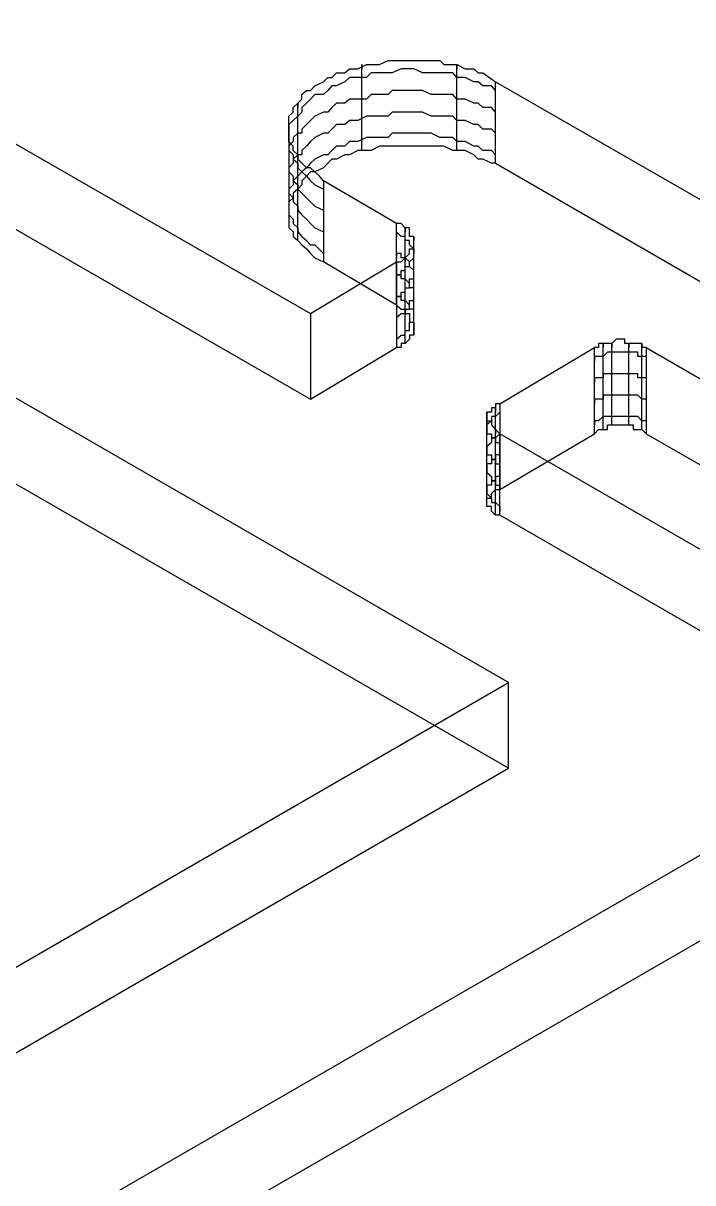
# Model space of a CAD drawing. Header units: millimetres. Extents: x 0 to 2112, y 8 to 1252.
# Drawn here: x 903.1 to 944.2, y 860.1 to 931.3 of the extents above; entities that cross this region are included whole.
import ezdxf

# ---------------------------------------------------------------- set-up
doc = ezdxf.new("R2010")
doc.units = ezdxf.units.MM
doc.layers.get('0').update_dxf_attribs({"linetype": 'CONTINUOUS'})

msp = doc.modelspace()

# ---------------------------------------------------------------- linework, layer by layer
at = {"color": 9}
for p, q in [((701.389, 1039.65), (920.757, 913.458)), ((701.389, 1039.65), (920.757, 913.458)), ((701.389, 1034.63), (920.757, 908.198)), ((701.389, 1034.63), (920.757, 908.198)), ((925.001, 928.751), (925.527, 928.998)), ((925.001, 928.751), (925.527, 928.998)), ((925.527, 928.998), (925.774, 928.998)), ((925.527, 928.998), (925.774, 928.998)), ((925.774, 928.998), (926.324, 928.998)), ((925.774, 928.998), (926.324, 928.998)), ((926.324, 928.998), (926.85, 928.998)), ((926.324, 928.998), (926.85, 928.998)), ((926.85, 928.998), (927.096, 928.998)), ((926.85, 928.998), (927.096, 928.998)), ((927.096, 928.998), (927.647, 928.998)), ((927.096, 928.998), (927.647, 928.998)), ((927.647, 928.998), (928.169, 928.998)), ((927.647, 928.998), (928.169, 928.998)), ((928.169, 928.998), (928.695, 928.998)), ((928.169, 928.998), (928.695, 928.998)), ((928.695, 928.998), (928.941, 928.751)), ((928.695, 928.998), (928.941, 928.751)), ((922.08, 927.95), (922.355, 928.229)), ((922.08, 927.95), (922.355, 928.229)), ((922.355, 928.229), (922.881, 928.229)), ((922.355, 928.229), (922.881, 928.229)), ((922.881, 928.229), (923.156, 928.476)), ((922.881, 928.229), (923.156, 928.476)), ((923.156, 928.476), (923.678, 928.476)), ((923.156, 928.476), (923.678, 928.476)), ((923.678, 928.476), (924.204, 928.751)), ((923.678, 928.476), (924.204, 928.751)), ((923.925, 923.459), (923.925, 928.751)), ((923.925, 928.751), (923.925, 928.476)), ((924.204, 928.751), (924.479, 928.751)), ((924.204, 928.751), (924.479, 928.751)), ((924.479, 928.229), (924.204, 927.95)), ((924.479, 928.751), (925.001, 928.751)), ((924.479, 928.751), (925.001, 928.751)), ((925.001, 928.229), (924.479, 928.229)), ((925.527, 928.229), (925.001, 928.229)), ((925.774, 928.229), (925.527, 928.229)), ((926.324, 928.476), (925.774, 928.229)), ((926.85, 928.476), (926.324, 928.476)), ((927.096, 928.476), (926.85, 928.476)), ((927.647, 928.229), (927.096, 928.476)), ((928.169, 928.229), (927.647, 928.229)), ((928.695, 928.229), (928.169, 928.229)), ((928.941, 928.229), (928.695, 928.229)), ((928.941, 928.751), (929.492, 928.751)), ((928.941, 928.751), (929.492, 928.751)), ((929.492, 928.229), (928.941, 928.229)), ((929.492, 928.751), (929.739, 928.751)), ((929.492, 928.751), (929.739, 928.751)), ((929.739, 927.95), (929.492, 928.229)), ((929.739, 928.751), (930.264, 928.476)), ((929.739, 923.459), (929.739, 928.751)), ((929.739, 928.751), (929.739, 928.476)), ((929.739, 928.751), (930.264, 928.476)), ((930.264, 928.476), (930.787, 928.476)), ((930.264, 928.476), (930.787, 928.476)), ((930.787, 928.476), (931.062, 928.229)), ((930.787, 928.476), (931.062, 928.229)), ((931.062, 928.229), (931.34, 928.229)), ((931.062, 928.229), (931.34, 928.229)), ((931.34, 928.229), (932.109, 927.675)), ((931.34, 928.229), (932.109, 927.675)), ((921.032, 927.428), (921.558, 927.675)), ((921.032, 927.428), (921.558, 927.675)), ((921.558, 927.675), (921.833, 927.95)), ((921.558, 927.675), (921.833, 927.95)), ((921.833, 927.95), (922.08, 927.95)), ((921.833, 927.95), (922.08, 927.95)), ((922.881, 927.675), (922.355, 927.428)), ((923.156, 927.95), (922.881, 927.675)), ((923.678, 927.95), (923.156, 927.95)), ((924.204, 927.95), (923.678, 927.95)), ((930.264, 927.95), (929.739, 927.95)), ((930.787, 927.675), (930.264, 927.95)), ((931.062, 927.675), (930.787, 927.675)), ((931.34, 927.428), (931.062, 927.675)), ((932.109, 927.675), (1011.84, 881.856)), ((932.109, 927.675), (1011.84, 881.856)), ((932.109, 922.69), (932.109, 927.675)), ((932.109, 922.69), (932.109, 927.675)), ((920.235, 926.906), (920.51, 927.153)), ((920.235, 926.906), (920.51, 927.153)), ((920.235, 926.627), (920.235, 926.906)), ((920.235, 926.627), (920.235, 926.906)), ((920.51, 927.153), (920.757, 927.153)), ((920.51, 927.153), (920.757, 927.153)), ((920.757, 927.153), (921.032, 927.428)), ((920.757, 927.153), (921.032, 927.428)), ((921.032, 926.906), (920.757, 926.627)), ((921.558, 926.906), (921.032, 926.906)), ((921.833, 927.153), (921.558, 926.906)), ((922.08, 927.428), (921.833, 927.153)), ((922.355, 927.428), (922.08, 927.428)), ((924.479, 926.906), (924.204, 926.627)), ((925.001, 926.906), (924.479, 926.906)), ((925.527, 926.906), (925.001, 926.906)), ((925.774, 927.153), (925.527, 926.906)), ((926.324, 927.153), (925.774, 927.153)), ((926.85, 927.153), (926.324, 927.153)), ((927.096, 927.153), (926.85, 927.153)), ((927.647, 927.153), (927.096, 927.153)), ((928.169, 926.906), (927.647, 927.153)), ((928.695, 926.906), (928.169, 926.906)), ((928.941, 926.906), (928.695, 926.906)), ((929.492, 926.906), (928.941, 926.906)), ((929.739, 926.627), (929.492, 926.906)), ((931.863, 927.428), (931.34, 927.428)), ((932.109, 927.153), (931.863, 927.428)), ((919.709, 926.105), (919.988, 926.38)), ((919.709, 926.105), (919.988, 926.38)), ((919.709, 925.83), (919.709, 926.105)), ((919.709, 925.83), (919.709, 926.105)), ((919.988, 926.38), (920.235, 926.627)), ((919.988, 926.38), (920.235, 926.627)), ((919.988, 921.092), (919.988, 926.38)), ((919.988, 926.38), (919.988, 926.105)), ((920.51, 926.38), (920.235, 926.105)), ((920.235, 926.105), (920.235, 925.83)), ((920.757, 926.627), (920.51, 926.38)), ((922.08, 926.105), (921.833, 925.83)), ((922.355, 926.38), (922.08, 926.105)), ((922.881, 926.38), (922.355, 926.38)), ((923.156, 926.627), (922.881, 926.38)), ((923.678, 926.627), (923.156, 926.627)), ((924.204, 926.627), (923.678, 926.627)), ((930.264, 926.627), (929.739, 926.627)), ((930.787, 926.38), (930.264, 926.627)), ((931.062, 926.38), (930.787, 926.38)), ((931.34, 926.105), (931.062, 926.38)), ((931.863, 926.105), (931.34, 926.105)), ((932.109, 925.83), (931.863, 926.105)), ((919.434, 925.583), (919.709, 925.83)), ((919.434, 925.583), (919.709, 925.83)), ((919.434, 925.308), (919.434, 925.583)), ((919.434, 925.308), (919.434, 925.583)), ((919.988, 925.583), (919.709, 925.308)), ((920.235, 925.83), (919.988, 925.583)), ((921.032, 925.583), (920.757, 925.308)), ((921.558, 925.83), (921.032, 925.583)), ((921.833, 925.83), (921.558, 925.83)), ((924.204, 925.583), (923.678, 925.308)), ((924.479, 925.583), (924.204, 925.583)), ((925.001, 925.583), (924.479, 925.583)), ((925.527, 925.583), (925.001, 925.583)), ((925.774, 925.83), (925.527, 925.583)), ((926.324, 925.83), (925.774, 925.83)), ((926.85, 925.83), (926.324, 925.83)), ((927.096, 925.83), (926.85, 925.83)), ((927.647, 925.83), (927.096, 925.83)), ((928.169, 925.583), (927.647, 925.83)), ((928.695, 925.583), (928.169, 925.583)), ((928.941, 925.583), (928.695, 925.583)), ((929.492, 925.583), (928.941, 925.583)), ((929.739, 925.308), (929.492, 925.583)), ((919.434, 925.057), (919.434, 925.308)), ((919.709, 925.308), (919.434, 925.057)), ((919.434, 925.057), (919.434, 925.308)), ((919.434, 924.782), (919.434, 925.057)), ((919.434, 925.057), (919.434, 924.782)), ((919.434, 924.782), (919.434, 925.057)), ((919.434, 924.535), (919.434, 924.782)), ((919.434, 924.782), (919.434, 924.535)), ((919.434, 924.535), (919.434, 924.782)), ((919.709, 925.308), (919.709, 925.308)), ((920.51, 925.057), (920.235, 924.782)), ((920.235, 924.782), (920.235, 924.535)), ((920.757, 925.308), (920.51, 925.057)), ((922.08, 924.782), (921.833, 924.535)), ((922.355, 925.057), (922.08, 924.782)), ((922.881, 925.057), (922.355, 925.057)), ((923.156, 925.308), (922.881, 925.057)), ((923.678, 925.308), (923.156, 925.308)), ((930.264, 925.308), (929.739, 925.308)), ((930.787, 925.057), (930.264, 925.308)), ((931.062, 925.057), (930.787, 925.057)), ((931.34, 924.782), (931.062, 925.057)), ((931.863, 924.782), (931.34, 924.782)), ((932.109, 924.535), (931.863, 924.782)), ((919.434, 924.26), (919.434, 924.535)), ((919.434, 924.535), (919.434, 924.26)), ((919.434, 924.26), (919.434, 924.535)), ((919.434, 924.013), (919.434, 924.26)), ((919.434, 924.26), (919.434, 924.013)), ((919.434, 924.013), (919.434, 924.26)), ((919.709, 923.734), (919.434, 924.013)), ((919.709, 924.013), (919.434, 923.734)), ((919.434, 924.013), (919.434, 923.734)), ((919.709, 923.734), (919.434, 924.013)), ((919.988, 924.535), (919.709, 924.26)), ((919.709, 924.26), (919.709, 924.013)), ((920.235, 924.535), (919.988, 924.535)), ((920.757, 924.013), (920.51, 923.734)), ((921.032, 924.26), (920.757, 924.013)), ((921.558, 924.535), (921.032, 924.26)), ((921.833, 924.535), (921.558, 924.535)), ((923.156, 924.013), (922.881, 923.734)), ((923.678, 924.013), (923.156, 924.013)), ((924.204, 924.26), (923.678, 924.013)), ((924.479, 924.26), (924.204, 924.26)), ((925.001, 924.26), (924.479, 924.26)), ((925.527, 924.26), (925.001, 924.26)), ((925.774, 924.535), (925.527, 924.26)), ((926.324, 924.535), (925.774, 924.535)), ((926.85, 924.535), (926.324, 924.535)), ((927.096, 924.535), (926.85, 924.535)), ((927.647, 924.535), (927.096, 924.535)), ((928.169, 924.535), (927.647, 924.535)), ((928.695, 924.26), (928.169, 924.535)), ((928.941, 924.26), (928.695, 924.26)), ((929.492, 924.26), (928.941, 924.26)), ((929.739, 924.013), (929.492, 924.26)), ((930.264, 924.013), (929.739, 924.013)), ((930.787, 923.734), (930.264, 924.013)), ((919.434, 923.734), (919.434, 923.459)), ((919.434, 923.734), (919.434, 923.459)), ((919.434, 923.459), (919.434, 923.212)), ((919.434, 923.459), (919.709, 923.212)), ((919.709, 923.459), (919.709, 923.734)), ((919.709, 923.459), (919.709, 923.734)), ((919.988, 923.212), (919.709, 923.459)), ((919.988, 923.212), (919.709, 923.459)), ((920.51, 923.734), (920.235, 923.459)), ((920.235, 923.459), (920.235, 923.212)), ((922.08, 923.459), (921.833, 923.212)), ((922.355, 923.734), (922.08, 923.459)), ((922.881, 923.734), (922.355, 923.734)), ((923.678, 923.459), (923.156, 923.212)), ((923.678, 923.459), (923.156, 923.212)), ((924.204, 923.459), (923.678, 923.459)), ((924.204, 923.459), (923.678, 923.459)), ((924.479, 923.459), (924.204, 923.459)), ((924.479, 923.459), (924.204, 923.459)), ((925.001, 923.734), (924.479, 923.459)), ((925.001, 923.734), (924.479, 923.459)), ((925.527, 923.734), (925.001, 923.734)), ((925.527, 923.734), (925.001, 923.734)), ((925.774, 923.734), (925.527, 923.734)), ((925.774, 923.734), (925.527, 923.734)), ((926.324, 923.734), (925.774, 923.734)), ((926.324, 923.734), (925.774, 923.734)), ((926.85, 923.734), (926.324, 923.734)), ((926.85, 923.734), (926.324, 923.734)), ((927.096, 923.734), (926.85, 923.734)), ((927.096, 923.734), (926.85, 923.734)), ((927.647, 923.734), (927.096, 923.734)), ((927.647, 923.734), (927.096, 923.734)), ((928.169, 923.734), (927.647, 923.734)), ((928.169, 923.734), (927.647, 923.734)), ((928.695, 923.734), (928.169, 923.734)), ((928.695, 923.734), (928.169, 923.734)), ((928.941, 923.734), (928.695, 923.734)), ((928.941, 923.734), (928.695, 923.734)), ((929.492, 923.459), (928.941, 923.734)), ((929.492, 923.459), (928.941, 923.734)), ((929.739, 923.459), (929.492, 923.459)), ((929.739, 923.459), (929.492, 923.459)), ((930.264, 923.459), (929.739, 923.459)), ((930.264, 923.459), (929.739, 923.459)), ((930.787, 923.212), (930.264, 923.459)), ((930.787, 923.212), (930.264, 923.459)), ((931.062, 923.734), (930.787, 923.734)), ((931.34, 923.459), (931.062, 923.734)), ((931.863, 923.459), (931.34, 923.459)), ((932.109, 923.212), (931.863, 923.459)), ((919.434, 923.212), (919.434, 922.937)), ((919.434, 922.937), (919.434, 922.69)), ((919.709, 922.69), (919.434, 922.412)), ((919.434, 922.69), (919.434, 922.412)), ((919.988, 923.212), (919.709, 922.937)), ((919.709, 923.212), (919.709, 922.937)), ((919.709, 922.937), (919.709, 922.69)), ((919.709, 922.937), (919.988, 922.69)), ((919.988, 922.937), (919.988, 923.212)), ((919.988, 917.949), (919.988, 923.212)), ((919.988, 923.212), (919.988, 922.937)), ((920.235, 923.212), (919.988, 923.212)), ((919.988, 922.937), (919.988, 923.212)), ((920.235, 922.69), (919.988, 922.937)), ((920.235, 922.69), (919.988, 922.937)), ((919.988, 922.69), (919.988, 922.412)), ((920.51, 922.412), (920.235, 922.69)), ((920.51, 922.412), (920.235, 922.69)), ((920.757, 922.69), (920.51, 922.412)), ((921.032, 922.937), (920.757, 922.69)), ((921.558, 923.212), (921.032, 922.937)), ((921.833, 923.212), (921.558, 923.212)), ((921.833, 922.69), (921.558, 922.412)), ((921.833, 922.69), (921.558, 922.412)), ((922.08, 922.937), (921.833, 922.69)), ((922.08, 922.937), (921.833, 922.69)), ((922.355, 922.937), (922.08, 922.937)), ((922.355, 922.937), (922.08, 922.937)), ((922.881, 923.212), (922.355, 922.937)), ((922.881, 923.212), (922.355, 922.937)), ((923.156, 923.212), (922.881, 923.212)), ((923.156, 923.212), (922.881, 923.212)), ((931.062, 922.937), (930.787, 923.212)), ((931.062, 922.937), (930.787, 923.212)), ((931.34, 922.937), (931.062, 922.937)), ((931.34, 922.937), (931.062, 922.937)), ((931.863, 922.69), (931.34, 922.937)), ((931.863, 922.69), (931.34, 922.937)), ((932.109, 922.69), (931.863, 922.69)), ((932.109, 922.69), (931.863, 922.69)), ((932.109, 922.69), (1011.84, 876.596)), ((932.109, 922.69), (1011.84, 876.596)), ((919.434, 922.412), (919.434, 922.165)), ((919.434, 922.412), (919.434, 922.165)), ((919.434, 922.165), (919.434, 921.889)), ((919.434, 922.165), (919.709, 921.889)), ((919.434, 921.889), (919.434, 921.614)), ((919.988, 921.889), (919.709, 921.614)), ((919.709, 921.889), (919.709, 921.614)), ((919.988, 922.412), (920.235, 922.165)), ((920.235, 922.165), (919.988, 921.889)), ((920.51, 922.412), (920.235, 922.165)), ((920.235, 922.165), (920.235, 922.165)), ((920.235, 922.165), (920.51, 921.889)), ((920.51, 921.889), (920.235, 921.614)), ((920.51, 921.889), (920.235, 921.614)), ((920.757, 922.412), (920.51, 922.412)), ((920.757, 922.412), (920.51, 922.412)), ((920.757, 922.165), (920.51, 921.889)), ((920.757, 922.165), (920.51, 921.889)), ((920.51, 921.889), (920.757, 921.614)), ((921.032, 922.165), (920.757, 922.412)), ((921.032, 922.165), (920.757, 922.412)), ((921.032, 922.165), (920.757, 922.165)), ((921.032, 922.165), (920.757, 922.165)), ((921.558, 922.412), (921.032, 922.165)), ((921.558, 922.412), (921.032, 922.165)), ((921.311, 921.889), (921.032, 922.165)), ((921.311, 921.889), (921.032, 922.165)), ((921.558, 921.614), (921.311, 921.889)), ((921.558, 921.614), (921.311, 921.889)), ((919.434, 921.614), (919.434, 921.367)), ((919.709, 921.367), (919.434, 921.092)), ((919.434, 921.367), (919.434, 921.092)), ((919.434, 921.092), (919.434, 920.845)), ((919.434, 921.092), (919.434, 920.845)), ((919.709, 921.614), (919.709, 921.367)), ((919.709, 921.614), (919.988, 921.367)), ((919.988, 921.092), (919.709, 920.845)), ((919.988, 921.092), (919.709, 920.845)), ((920.235, 921.367), (919.988, 921.092)), ((919.988, 921.367), (919.988, 921.092)), ((920.235, 921.367), (919.988, 921.092)), ((919.988, 921.092), (920.235, 920.845)), ((920.235, 921.614), (920.235, 921.367)), ((920.235, 921.614), (920.235, 921.367)), ((920.757, 921.614), (921.032, 921.367)), ((921.032, 921.367), (921.558, 921.092)), ((926.049, 918.997), (921.558, 921.614)), ((921.558, 921.614), (921.558, 916.63)), ((926.049, 918.997), (921.558, 921.614)), ((921.558, 921.614), (921.558, 916.63)), ((921.558, 921.092), (921.558, 920.845)), ((919.434, 920.845), (919.434, 920.567)), ((919.434, 920.845), (919.709, 920.567)), ((919.709, 920.567), (919.434, 920.32)), ((919.434, 920.567), (919.434, 920.32)), ((919.709, 920.567), (919.434, 920.32)), ((919.709, 920.845), (919.709, 920.567)), ((919.709, 920.845), (919.709, 920.567)), ((919.709, 920.567), (919.709, 920.32)), ((920.235, 920.845), (920.51, 920.567)), ((920.51, 920.567), (920.757, 920.32)), ((919.434, 920.32), (919.434, 920.044)), ((919.434, 920.32), (919.434, 920.044)), ((919.434, 920.32), (919.434, 920.044)), ((919.434, 920.044), (919.434, 919.798)), ((919.434, 920.044), (919.434, 919.798)), ((919.434, 920.044), (919.434, 919.798)), ((919.434, 919.798), (919.434, 919.522)), ((919.434, 919.798), (919.434, 919.522)), ((919.434, 919.798), (919.434, 919.522)), ((919.709, 920.32), (919.988, 920.044)), ((919.988, 920.044), (919.988, 919.798)), ((919.988, 919.798), (920.235, 919.522)), ((920.757, 920.32), (921.032, 920.044)), ((921.032, 920.044), (921.558, 919.798)), ((921.558, 919.798), (921.558, 919.522)), ((919.434, 919.522), (919.434, 919.244)), ((919.434, 919.522), (919.709, 919.244)), ((919.434, 919.522), (919.434, 919.244)), ((919.434, 919.244), (919.434, 918.997)), ((919.434, 919.244), (919.434, 918.997)), ((919.434, 918.997), (919.434, 918.722)), ((919.434, 918.997), (919.434, 918.722)), ((919.709, 919.244), (919.709, 918.997)), ((919.709, 918.997), (919.988, 918.722)), ((920.235, 919.522), (920.51, 919.244)), ((920.51, 919.244), (920.757, 918.997)), ((920.757, 918.997), (921.032, 918.722)), ((926.324, 918.997), (926.049, 918.997)), ((926.049, 913.984), (926.049, 918.997)), ((926.324, 918.997), (926.049, 918.997)), ((926.049, 913.984), (926.049, 918.997)), ((926.571, 918.722), (926.324, 918.997)), ((926.324, 918.997), (926.324, 918.997)), ((926.571, 918.722), (926.324, 918.997)), ((926.324, 918.997), (926.324, 918.997)), ((919.434, 918.722), (919.709, 918.475)), ((919.434, 918.722), (919.709, 918.475)), ((919.709, 918.475), (919.709, 918.199)), ((919.709, 918.475), (919.709, 918.199)), ((919.988, 918.722), (919.988, 918.475)), ((919.988, 918.475), (920.235, 918.199)), ((921.032, 918.722), (921.558, 918.475)), ((921.558, 918.475), (921.558, 918.199)), ((926.324, 918.199), (926.049, 918.475)), ((926.049, 918.475), (926.049, 918.199)), ((926.85, 918.722), (926.571, 918.722)), ((926.571, 918.722), (926.571, 918.722)), ((926.571, 913.733), (926.571, 918.722)), ((926.571, 918.722), (926.571, 918.475)), ((926.85, 918.722), (926.571, 918.722)), ((926.571, 918.722), (926.571, 918.722)), ((926.85, 918.475), (926.85, 918.722)), ((926.85, 918.475), (926.85, 918.722)), ((926.85, 918.199), (926.85, 918.475)), ((926.85, 918.475), (926.85, 918.475)), ((926.85, 918.199), (926.85, 918.475)), ((926.85, 918.475), (926.85, 918.475)), ((919.709, 918.199), (919.988, 917.949)), ((919.709, 918.199), (919.988, 917.949)), ((919.988, 917.949), (919.988, 917.949)), ((919.988, 917.949), (920.235, 917.674)), ((919.988, 917.949), (919.988, 917.949)), ((919.988, 917.949), (920.235, 917.674)), ((920.235, 918.199), (920.51, 917.949)), ((920.235, 917.674), (920.51, 917.427)), ((920.235, 917.674), (920.51, 917.427)), ((920.51, 917.949), (920.757, 917.674)), ((920.757, 917.674), (921.032, 917.674)), ((921.032, 917.674), (921.558, 917.152)), ((926.571, 918.199), (926.324, 918.199)), ((926.324, 918.199), (926.324, 918.199)), ((926.571, 917.949), (926.571, 918.199)), ((926.85, 917.949), (926.571, 917.949)), ((927.096, 918.199), (926.85, 918.199)), ((927.096, 918.199), (926.85, 918.199)), ((926.85, 917.674), (926.85, 917.949)), ((926.85, 917.949), (926.85, 917.949)), ((927.096, 917.427), (926.85, 917.674)), ((926.85, 917.674), (926.85, 917.674)), ((927.096, 917.949), (927.096, 918.199)), ((927.096, 912.936), (927.096, 918.199)), ((927.096, 918.199), (927.096, 917.949)), ((927.096, 917.949), (927.096, 918.199)), ((927.096, 917.674), (927.096, 917.949)), ((927.096, 917.949), (927.096, 917.949)), ((927.096, 917.949), (927.096, 917.949)), ((927.096, 917.674), (927.096, 917.949)), ((927.096, 917.949), (927.096, 917.949)), ((927.096, 917.949), (927.096, 917.949)), ((927.096, 917.427), (927.096, 917.674)), ((927.096, 917.674), (927.096, 917.674)), ((927.096, 917.427), (927.096, 917.674)), ((927.096, 917.674), (927.096, 917.674)), ((920.51, 917.427), (920.757, 917.152)), ((920.51, 917.427), (920.757, 917.152)), ((920.757, 917.152), (921.032, 916.877)), ((920.757, 917.152), (921.032, 916.877)), ((921.032, 916.877), (921.558, 916.63)), ((921.032, 916.877), (921.558, 916.63)), ((921.558, 917.152), (921.558, 916.877)), ((926.324, 917.152), (926.049, 917.152)), ((926.049, 917.152), (926.049, 916.877)), ((926.324, 916.877), (926.324, 917.152)), ((926.324, 916.63), (926.571, 916.877)), ((926.571, 916.877), (926.324, 916.877)), ((926.324, 916.63), (926.571, 916.877)), ((926.571, 916.877), (926.85, 917.152)), ((926.571, 916.877), (926.85, 917.152)), ((926.571, 916.877), (926.571, 916.877)), ((926.571, 916.877), (926.571, 916.877)), ((926.571, 911.613), (926.571, 916.877)), ((926.571, 916.877), (926.571, 916.63)), ((926.85, 916.63), (926.571, 916.877)), ((926.571, 916.877), (926.571, 916.877)), ((926.571, 916.877), (926.571, 916.877)), ((926.571, 916.877), (926.571, 916.877)), ((926.85, 917.152), (926.85, 917.427)), ((926.85, 917.427), (927.096, 917.427)), ((926.85, 917.152), (926.85, 917.427)), ((926.85, 917.427), (927.096, 917.427)), ((926.85, 917.152), (926.85, 917.152)), ((926.85, 917.152), (926.85, 917.152)), ((926.85, 917.152), (926.85, 917.152)), ((926.85, 917.152), (926.85, 917.152)), ((926.85, 916.63), (927.096, 916.877)), ((927.096, 912.139), (927.096, 917.427)), ((927.096, 917.427), (927.096, 917.152)), ((927.096, 917.152), (927.096, 917.427)), ((927.096, 917.427), (927.096, 917.427)), ((927.096, 917.427), (927.096, 917.427)), ((927.096, 916.877), (927.096, 917.152)), ((927.096, 917.152), (927.096, 917.152)), ((927.096, 916.877), (927.096, 916.877)), ((920.757, 913.458), (926.049, 916.63)), ((920.757, 913.458), (926.049, 916.63)), ((926.049, 913.984), (921.558, 916.63)), ((926.049, 913.984), (921.558, 916.63)), ((926.049, 916.63), (926.324, 916.63)), ((926.049, 916.63), (926.324, 916.63)), ((926.049, 916.63), (926.049, 911.366)), ((926.049, 916.63), (926.049, 911.366)), ((926.324, 916.63), (926.324, 916.63)), ((926.324, 916.63), (926.324, 916.63)), ((926.571, 916.104), (926.571, 916.354)), ((926.571, 916.354), (926.85, 916.354)), ((926.85, 916.354), (926.85, 916.63)), ((926.85, 916.63), (926.85, 916.63)), ((926.85, 916.354), (926.85, 916.63)), ((926.85, 916.63), (926.85, 916.63)), ((926.85, 916.63), (926.85, 916.63)), ((927.096, 916.104), (926.85, 916.354)), ((926.85, 916.354), (926.85, 916.354)), ((926.324, 915.829), (926.049, 915.829)), ((926.049, 915.829), (926.049, 915.582)), ((926.049, 915.829), (926.324, 915.829)), ((926.324, 915.829), (926.324, 916.104)), ((926.324, 916.104), (926.571, 916.104)), ((926.324, 915.582), (926.324, 915.829)), ((926.571, 915.582), (926.324, 915.582)), ((926.571, 916.104), (926.571, 916.104)), ((926.85, 915.307), (926.571, 915.582)), ((926.571, 915.582), (926.571, 915.582)), ((926.85, 915.307), (926.85, 915.582)), ((926.85, 915.582), (927.096, 915.582)), ((927.096, 915.829), (927.096, 916.104)), ((927.096, 916.104), (927.096, 916.104)), ((927.096, 916.104), (927.096, 916.104)), ((927.096, 915.582), (927.096, 915.829)), ((927.096, 915.829), (927.096, 915.829)), ((927.096, 915.582), (927.096, 915.582)), ((932.907, 890.813), (890.947, 915.031)), ((932.907, 890.813), (890.947, 915.031)), ((926.324, 914.506), (926.324, 914.781)), ((926.324, 914.781), (926.571, 914.781)), ((926.571, 914.781), (926.571, 915.031)), ((926.571, 915.031), (926.571, 915.031)), ((926.571, 915.031), (926.85, 915.031)), ((926.85, 915.031), (926.85, 915.307)), ((926.85, 915.307), (926.85, 915.307)), ((926.85, 915.031), (926.85, 915.307)), ((926.85, 915.307), (926.85, 915.307)), ((927.096, 915.031), (926.85, 915.031)), ((926.85, 915.031), (926.85, 915.031)), ((927.096, 914.781), (927.096, 915.031)), ((927.096, 914.506), (927.096, 914.781)), ((927.096, 914.781), (927.096, 914.781)), ((926.324, 914.506), (926.049, 914.506)), ((926.049, 914.506), (926.049, 914.259)), ((926.049, 914.506), (926.324, 914.506)), ((926.049, 913.984), (926.324, 913.733)), ((926.049, 913.984), (926.324, 913.733)), ((926.324, 914.259), (926.324, 914.506)), ((926.571, 914.259), (926.324, 914.259)), ((926.85, 913.984), (926.571, 914.259)), ((926.571, 914.259), (926.571, 914.259)), ((926.85, 913.984), (926.85, 914.259)), ((926.85, 914.259), (927.096, 914.259)), ((926.85, 913.733), (926.85, 913.984)), ((926.85, 913.984), (926.85, 913.984)), ((926.85, 913.733), (926.85, 913.984)), ((926.85, 913.984), (926.85, 913.984)), ((927.096, 914.259), (927.096, 914.506)), ((927.096, 914.506), (927.096, 914.506)), ((927.096, 914.259), (927.096, 914.259)), ((920.757, 913.458), (920.757, 908.198)), ((920.757, 913.458), (920.757, 908.198)), ((926.049, 913.211), (926.324, 913.458)), ((926.324, 913.733), (926.324, 913.733)), ((926.324, 913.733), (926.571, 913.733)), ((926.324, 913.733), (926.324, 913.733)), ((926.324, 913.733), (926.571, 913.733)), ((926.324, 913.458), (926.324, 913.458)), ((926.324, 913.458), (926.571, 913.458)), ((926.571, 913.733), (926.571, 913.458)), ((926.571, 913.458), (926.571, 913.733)), ((926.571, 913.733), (926.571, 913.733)), ((926.571, 913.733), (926.85, 913.733)), ((926.571, 913.733), (926.571, 913.458)), ((926.571, 913.458), (926.571, 913.458)), ((926.571, 913.458), (926.85, 913.458)), ((926.571, 913.458), (926.571, 913.458)), ((926.571, 913.458), (926.85, 913.458)), ((927.096, 913.733), (926.85, 913.733)), ((926.85, 913.733), (926.85, 913.733)), ((926.85, 913.458), (926.85, 913.211)), ((926.85, 913.458), (926.85, 913.211)), ((927.096, 913.458), (927.096, 913.733)), ((927.096, 913.211), (927.096, 913.458)), ((927.096, 913.458), (927.096, 913.458)), ((926.85, 913.211), (926.85, 913.211)), ((926.85, 913.211), (926.85, 912.936)), ((926.85, 913.211), (926.85, 913.211)), ((926.85, 913.211), (926.85, 912.936)), ((926.85, 912.936), (927.096, 912.936)), ((926.85, 912.661), (926.85, 912.936)), ((926.85, 912.936), (927.096, 912.936)), ((926.85, 912.936), (927.096, 912.936)), ((926.85, 912.414), (926.85, 912.661)), ((926.85, 912.661), (926.85, 912.661)), ((927.096, 912.936), (927.096, 913.211)), ((927.096, 913.211), (927.096, 913.211)), ((927.096, 913.211), (927.096, 913.211)), ((927.096, 912.936), (927.096, 912.936)), ((927.096, 912.936), (927.096, 912.661)), ((927.096, 912.936), (927.096, 912.936)), ((927.096, 912.936), (927.096, 912.661)), ((927.096, 912.661), (927.096, 912.661)), ((927.096, 912.661), (927.096, 912.414)), ((927.096, 912.661), (927.096, 912.661)), ((927.096, 912.661), (927.096, 912.414)), ((926.049, 911.888), (926.324, 912.139)), ((926.324, 912.139), (926.324, 912.139)), ((926.324, 912.139), (926.571, 912.139)), ((926.571, 912.139), (926.571, 912.414)), ((926.571, 912.414), (926.571, 912.414)), ((926.571, 912.414), (926.85, 912.414)), ((926.85, 911.888), (926.571, 911.613)), ((926.85, 911.888), (926.571, 911.613)), ((927.096, 912.139), (926.85, 912.139)), ((926.85, 912.139), (926.85, 912.139)), ((926.85, 912.139), (926.85, 911.888)), ((927.096, 912.139), (926.85, 912.139)), ((926.85, 912.139), (926.85, 912.139)), ((926.85, 912.139), (926.85, 911.888)), ((926.85, 911.888), (926.85, 911.888)), ((926.85, 911.888), (926.85, 911.888)), ((927.096, 912.414), (927.096, 912.414)), ((927.096, 912.414), (927.096, 912.139)), ((927.096, 912.414), (927.096, 912.414)), ((927.096, 912.414), (927.096, 912.139)), ((939.521, 911.888), (939.246, 911.613)), ((939.521, 911.888), (939.246, 911.613)), ((939.768, 911.888), (939.521, 911.888)), ((939.521, 911.888), (939.521, 911.888)), ((939.768, 911.888), (939.521, 911.888)), ((939.521, 911.888), (939.521, 911.888)), ((940.047, 911.888), (939.768, 911.888)), ((939.768, 911.888), (939.768, 911.888)), ((940.047, 911.888), (939.768, 911.888)), ((939.768, 911.888), (939.768, 911.888)), ((940.047, 911.613), (940.047, 911.888)), ((940.047, 911.613), (940.047, 911.888)), ((920.757, 908.198), (926.049, 911.366)), ((920.757, 908.198), (926.049, 911.366)), ((926.324, 911.366), (926.049, 911.366)), ((926.324, 911.366), (926.049, 911.366)), ((926.571, 911.613), (926.324, 911.613)), ((926.324, 911.613), (926.324, 911.366)), ((926.571, 911.613), (926.324, 911.613)), ((926.324, 911.613), (926.324, 911.366)), ((926.571, 911.613), (926.571, 911.613)), ((926.571, 911.613), (926.571, 911.613)), ((932.385, 907.923), (938.198, 911.366)), ((932.385, 907.923), (938.198, 911.366)), ((938.445, 911.366), (938.198, 911.366)), ((938.198, 906.074), (938.198, 911.366)), ((938.445, 911.366), (938.198, 911.366)), ((938.198, 906.074), (938.198, 911.366)), ((938.724, 911.613), (938.445, 911.613)), ((938.445, 911.613), (938.445, 911.366)), ((938.724, 911.613), (938.445, 911.613)), ((938.445, 911.613), (938.445, 911.366)), ((938.999, 911.613), (938.724, 911.613)), ((938.724, 911.613), (938.724, 911.613)), ((938.724, 906.35), (938.724, 911.613)), ((938.724, 911.613), (938.724, 911.366)), ((938.999, 911.613), (938.724, 911.613)), ((938.724, 911.613), (938.724, 911.613)), ((939.246, 911.613), (938.999, 911.613)), ((938.999, 911.613), (938.999, 911.613)), ((938.999, 911.613), (938.999, 911.613)), ((939.246, 911.613), (938.999, 911.613)), ((938.999, 911.613), (938.999, 911.613)), ((938.999, 911.613), (938.999, 911.613)), ((939.246, 911.613), (939.246, 911.613)), ((939.246, 906.625), (939.246, 911.613)), ((939.246, 911.613), (939.246, 911.366)), ((939.246, 911.613), (939.246, 911.613)), ((940.294, 911.613), (940.047, 911.613)), ((940.294, 911.613), (940.047, 911.613)), ((940.569, 911.613), (940.294, 911.613)), ((940.294, 911.613), (940.294, 911.613)), ((940.294, 906.625), (940.294, 911.613)), ((940.294, 911.613), (940.294, 911.366)), ((940.569, 911.613), (940.294, 911.613)), ((940.294, 911.613), (940.294, 911.613)), ((940.844, 911.613), (940.569, 911.613)), ((940.569, 911.613), (940.569, 911.613)), ((940.844, 911.613), (940.569, 911.613)), ((940.569, 911.613), (940.569, 911.613)), ((941.091, 911.613), (940.844, 911.613)), ((940.844, 911.613), (940.844, 911.613)), ((941.091, 911.613), (940.844, 911.613)), ((940.844, 911.613), (940.844, 911.613)), ((941.091, 911.366), (941.091, 911.613)), ((941.091, 911.613), (941.091, 911.613)), ((941.091, 906.35), (941.091, 911.613)), ((941.091, 911.613), (941.091, 911.366)), ((941.091, 911.366), (941.091, 911.613)), ((941.091, 911.613), (941.091, 911.613)), ((941.366, 911.366), (941.091, 911.366)), ((941.366, 911.366), (941.091, 911.366)), ((941.366, 911.366), (983.329, 887.12)), ((941.366, 911.366), (941.366, 906.074)), ((941.366, 911.366), (983.329, 887.12)), ((941.366, 911.366), (941.366, 906.074)), ((938.445, 910.816), (938.198, 910.816)), ((938.198, 910.816), (938.198, 910.565)), ((938.724, 910.816), (938.445, 910.816)), ((938.445, 910.816), (938.445, 910.816)), ((938.999, 911.091), (938.724, 910.816)), ((938.724, 910.816), (938.724, 910.816)), ((939.246, 911.091), (938.999, 911.091)), ((938.999, 911.091), (938.999, 911.091)), ((938.999, 911.091), (938.999, 911.091)), ((939.521, 911.091), (939.246, 911.091)), ((939.246, 911.091), (939.246, 911.091)), ((939.768, 911.091), (939.521, 911.091)), ((939.521, 911.091), (939.521, 911.091)), ((940.047, 911.091), (939.768, 911.091)), ((939.768, 911.091), (939.768, 911.091)), ((940.294, 911.091), (940.047, 911.091)), ((940.047, 911.091), (940.047, 911.091)), ((940.569, 911.091), (940.294, 911.091)), ((940.294, 911.091), (940.294, 911.091)), ((940.844, 911.091), (940.569, 911.091)), ((940.569, 911.091), (940.569, 911.091)), ((940.844, 910.816), (940.844, 911.091)), ((941.091, 910.816), (940.844, 910.816)), ((941.366, 910.816), (941.091, 910.816)), ((941.091, 910.816), (941.091, 910.816)), ((941.091, 910.816), (941.091, 910.816)), ((932.907, 885.55), (890.947, 909.768)), ((932.907, 885.55), (890.947, 909.768)), ((938.999, 909.768), (938.724, 909.768)), ((938.724, 909.768), (938.724, 909.518)), ((939.246, 909.768), (938.999, 909.768)), ((938.999, 909.768), (938.999, 909.768)), ((938.999, 909.768), (938.999, 909.768)), ((939.521, 909.768), (939.246, 909.768)), ((939.246, 909.768), (939.246, 909.768)), ((939.768, 909.768), (939.521, 909.768)), ((939.521, 909.768), (939.521, 909.768)), ((940.047, 909.768), (939.768, 909.768)), ((939.768, 909.768), (939.768, 909.768)), ((940.294, 909.768), (940.047, 909.768)), ((940.047, 909.768), (940.047, 909.768)), ((940.569, 909.768), (940.294, 909.768)), ((940.294, 909.768), (940.294, 909.768)), ((940.844, 909.768), (940.569, 909.768)), ((940.569, 909.768), (940.569, 909.768)), ((940.844, 909.518), (940.844, 909.768)), ((938.445, 909.518), (938.198, 909.518)), ((938.198, 909.518), (938.198, 909.242)), ((938.724, 909.518), (938.445, 909.518)), ((938.445, 909.518), (938.445, 909.518)), ((941.091, 909.518), (940.844, 909.518)), ((941.366, 909.518), (941.091, 909.518)), ((941.091, 909.518), (941.091, 909.518)), ((941.091, 909.518), (941.091, 909.518)), ((938.999, 908.445), (938.724, 908.445)), ((938.724, 908.445), (938.724, 908.198)), ((939.246, 908.445), (938.999, 908.445)), ((938.999, 908.445), (938.999, 908.445)), ((938.999, 908.445), (938.999, 908.445)), ((939.521, 908.445), (939.246, 908.445)), ((939.246, 908.445), (939.246, 908.445)), ((939.768, 908.445), (939.521, 908.445)), ((939.521, 908.445), (939.521, 908.445)), ((940.047, 908.445), (939.768, 908.445)), ((939.768, 908.445), (939.768, 908.445)), ((940.294, 908.445), (940.047, 908.445)), ((940.047, 908.445), (940.047, 908.445)), ((940.569, 908.445), (940.294, 908.445)), ((940.294, 908.445), (940.294, 908.445)), ((940.844, 908.445), (940.569, 908.445)), ((940.569, 908.445), (940.569, 908.445)), ((941.091, 908.198), (940.844, 908.445)), ((940.844, 908.445), (940.844, 908.445)), ((932.109, 907.673), (931.863, 907.673)), ((931.863, 907.673), (931.863, 907.673)), ((931.863, 907.673), (931.863, 907.673)), ((931.863, 907.673), (931.863, 907.397)), ((932.109, 907.673), (931.863, 907.673)), ((931.863, 907.673), (931.863, 907.673)), ((931.863, 907.673), (931.863, 907.673)), ((931.863, 907.673), (931.863, 907.397)), ((932.385, 907.923), (932.109, 907.923)), ((932.109, 907.923), (932.109, 907.923)), ((932.109, 907.923), (932.109, 907.673)), ((932.385, 907.923), (932.109, 907.923)), ((932.109, 907.923), (932.109, 907.923)), ((932.109, 907.923), (932.109, 907.673)), ((932.109, 902.66), (932.109, 907.673)), ((932.109, 907.673), (932.109, 907.397)), ((932.385, 907.923), (932.385, 902.66)), ((932.385, 907.923), (932.385, 902.66)), ((938.445, 908.198), (938.198, 908.198)), ((938.198, 908.198), (938.198, 907.923)), ((938.724, 908.198), (938.445, 908.198)), ((938.445, 908.198), (938.445, 908.198)), ((941.366, 908.198), (941.091, 908.198)), ((941.091, 908.198), (941.091, 908.198)), ((941.091, 908.198), (941.091, 908.198)), ((931.863, 907.397), (931.587, 907.397)), ((931.587, 907.397), (931.587, 907.397)), ((931.587, 907.397), (931.587, 907.15)), ((931.587, 902.134), (931.587, 907.397)), ((931.587, 907.397), (931.587, 907.15)), ((931.863, 907.397), (931.587, 907.397)), ((931.587, 907.397), (931.587, 907.397)), ((931.587, 907.397), (931.587, 907.15)), ((931.587, 907.15), (931.587, 907.15)), ((931.587, 907.15), (931.587, 907.15)), ((931.587, 907.15), (931.587, 906.875)), ((931.587, 907.15), (931.587, 907.15)), ((931.587, 907.15), (931.587, 907.15)), ((931.587, 907.15), (931.587, 906.875)), ((931.587, 906.875), (931.587, 906.875)), ((931.587, 906.875), (931.587, 906.875)), ((931.587, 906.875), (931.863, 906.875)), ((931.587, 901.612), (931.587, 906.875)), ((931.587, 906.875), (931.587, 906.625)), ((931.863, 906.875), (931.587, 906.625)), ((931.587, 906.875), (931.587, 906.875)), ((931.587, 906.875), (931.587, 906.875)), ((931.587, 906.875), (931.863, 906.875)), ((931.863, 907.397), (931.863, 907.397)), ((931.863, 907.397), (931.863, 907.397)), ((932.109, 907.15), (931.863, 907.15)), ((931.863, 907.15), (931.863, 906.875)), ((931.863, 906.875), (931.863, 906.625)), ((931.863, 906.875), (931.863, 906.875)), ((931.863, 906.875), (931.863, 906.875)), ((931.863, 906.875), (931.863, 906.875)), ((931.863, 906.875), (931.863, 906.625)), ((932.385, 907.397), (932.109, 907.15)), ((932.109, 907.15), (932.109, 907.15)), ((932.109, 907.15), (932.109, 907.15)), ((938.445, 906.875), (938.198, 906.875)), ((938.198, 906.875), (938.198, 906.625)), ((938.724, 907.15), (938.445, 906.875)), ((938.445, 906.875), (938.445, 906.875)), ((938.999, 907.15), (938.724, 907.15)), ((938.724, 907.15), (938.724, 907.15)), ((939.246, 907.15), (938.999, 907.15)), ((938.999, 907.15), (938.999, 907.15)), ((938.999, 907.15), (938.999, 907.15)), ((939.521, 907.15), (939.246, 907.15)), ((939.246, 907.15), (939.246, 907.15)), ((939.768, 907.15), (939.521, 907.15)), ((939.521, 907.15), (939.521, 907.15)), ((940.047, 907.15), (939.768, 907.15)), ((939.768, 907.15), (939.768, 907.15)), ((940.294, 907.15), (940.047, 907.15)), ((940.047, 907.15), (940.047, 907.15)), ((940.569, 907.15), (940.294, 907.15)), ((940.294, 907.15), (940.294, 907.15)), ((940.844, 907.15), (940.569, 907.15)), ((940.569, 907.15), (940.569, 907.15)), ((941.091, 906.875), (940.844, 907.15)), ((940.844, 907.15), (940.844, 907.15)), ((941.366, 906.875), (941.091, 906.875)), ((941.091, 906.875), (941.091, 906.875)), ((941.091, 906.875), (941.091, 906.875)), ((931.587, 906.625), (931.587, 906.625)), ((931.587, 906.625), (931.587, 906.625)), ((931.587, 906.625), (931.587, 906.625)), ((931.587, 906.625), (931.587, 906.35)), ((931.587, 906.35), (931.587, 906.35)), ((931.587, 906.35), (931.587, 906.35)), ((931.587, 906.35), (931.587, 906.074)), ((931.863, 906.625), (931.863, 906.625)), ((931.863, 906.625), (931.863, 906.625)), ((931.863, 906.625), (931.863, 906.625)), ((931.863, 906.625), (932.109, 906.35)), ((931.863, 906.625), (931.863, 906.625)), ((931.863, 906.625), (931.863, 906.625)), ((931.863, 906.625), (931.863, 906.625)), ((931.863, 906.625), (932.109, 906.35)), ((932.109, 906.35), (932.109, 906.35)), ((932.109, 906.35), (932.109, 906.35)), ((932.109, 906.35), (932.385, 906.074)), ((932.109, 901.09), (932.109, 906.35)), ((932.109, 906.35), (932.109, 906.074)), ((932.109, 906.35), (932.109, 906.35)), ((932.109, 906.35), (932.109, 906.35)), ((932.109, 906.35), (932.385, 906.074)), ((938.198, 906.074), (938.445, 906.35)), ((938.198, 906.074), (938.445, 906.35)), ((938.445, 906.35), (938.445, 906.35)), ((938.445, 906.35), (938.724, 906.35)), ((938.445, 906.35), (938.445, 906.35)), ((938.445, 906.35), (938.724, 906.35)), ((938.724, 906.35), (938.724, 906.35)), ((938.724, 906.35), (938.724, 906.35)), ((938.724, 906.35), (938.999, 906.35)), ((938.724, 906.35), (938.724, 906.35)), ((938.724, 906.35), (938.724, 906.35)), ((938.724, 906.35), (938.999, 906.35)), ((938.999, 906.35), (938.999, 906.625)), ((938.999, 906.625), (939.246, 906.625)), ((938.999, 906.35), (938.999, 906.625)), ((938.999, 906.625), (939.246, 906.625)), ((939.246, 906.625), (939.246, 906.625)), ((939.246, 906.625), (939.521, 906.625)), ((939.246, 906.625), (939.246, 906.625)), ((939.246, 906.625), (939.521, 906.625)), ((939.521, 906.625), (939.521, 906.625)), ((939.521, 906.625), (939.768, 906.625)), ((939.521, 906.625), (939.521, 906.625)), ((939.521, 906.625), (939.768, 906.625)), ((939.768, 906.625), (939.768, 906.625)), ((939.768, 906.625), (940.047, 906.625)), ((939.768, 906.625), (939.768, 906.625)), ((939.768, 906.625), (940.047, 906.625)), ((940.047, 906.625), (940.047, 906.625)), ((940.047, 906.625), (940.294, 906.625)), ((940.047, 906.625), (940.047, 906.625)), ((940.047, 906.625), (940.294, 906.625)), ((940.294, 906.625), (940.294, 906.625)), ((940.294, 906.625), (940.569, 906.625)), ((940.294, 906.625), (940.294, 906.625)), ((940.294, 906.625), (940.569, 906.625)), ((940.569, 906.625), (940.569, 906.35)), ((940.569, 906.625), (940.569, 906.35)), ((940.569, 906.35), (940.844, 906.35)), ((940.569, 906.35), (940.844, 906.35)), ((940.844, 906.35), (940.844, 906.35)), ((940.844, 906.35), (940.844, 906.35)), ((940.844, 906.35), (941.091, 906.35)), ((940.844, 906.35), (940.844, 906.35)), ((940.844, 906.35), (940.844, 906.35)), ((940.844, 906.35), (941.091, 906.35)), ((941.091, 906.35), (941.091, 906.35)), ((941.091, 906.35), (941.366, 906.074)), ((941.091, 906.35), (941.091, 906.35)), ((941.091, 906.35), (941.366, 906.074)), ((931.587, 906.074), (931.863, 906.074)), ((931.863, 905.552), (931.587, 905.302)), ((931.863, 906.074), (931.863, 906.074)), ((931.863, 906.074), (931.863, 906.074)), ((931.863, 906.074), (931.863, 905.827)), ((932.109, 905.827), (931.863, 905.827)), ((931.863, 905.827), (931.863, 905.827)), ((931.863, 905.827), (931.863, 905.552)), ((931.863, 905.827), (931.863, 905.827)), ((931.863, 905.827), (932.109, 905.827)), ((931.863, 905.552), (931.863, 905.552)), ((931.863, 905.552), (931.863, 905.552)), ((932.385, 906.074), (932.109, 905.827)), ((932.109, 905.827), (932.109, 905.827)), ((932.109, 905.827), (932.109, 905.827)), ((932.109, 905.827), (932.109, 905.827)), ((932.109, 905.827), (932.109, 905.552)), ((932.109, 905.552), (932.385, 905.552)), ((932.385, 902.66), (938.198, 906.074)), ((974.348, 881.856), (932.385, 906.074)), ((932.385, 902.66), (938.198, 906.074)), ((932.385, 901.09), (932.385, 906.074)), ((974.348, 881.856), (932.385, 906.074)), ((932.385, 901.09), (932.385, 906.074)), ((932.385, 905.552), (932.385, 905.302)), ((941.366, 906.074), (983.329, 881.856)), ((941.366, 906.074), (983.329, 881.856)), ((931.587, 905.302), (931.587, 905.302)), ((931.587, 905.302), (931.587, 905.302)), ((931.587, 905.302), (931.587, 905.302)), ((931.587, 905.302), (931.587, 905.027)), ((931.587, 905.027), (931.587, 905.027)), ((931.587, 905.027), (931.587, 905.027)), ((931.587, 905.027), (931.587, 904.78)), ((931.587, 904.78), (931.863, 904.78)), ((931.863, 904.78), (931.863, 904.78)), ((931.863, 904.78), (931.863, 904.78)), ((931.863, 904.78), (931.863, 904.505)), ((932.385, 904.78), (932.109, 904.78)), ((932.109, 904.78), (932.109, 904.505)), ((931.863, 904.229), (931.587, 904.229)), ((931.587, 904.229), (931.587, 903.982)), ((932.109, 904.505), (931.863, 904.505)), ((931.863, 904.505), (931.863, 904.505)), ((931.863, 904.505), (931.863, 904.229)), ((931.863, 904.505), (931.863, 904.505)), ((931.863, 904.505), (932.109, 904.505)), ((931.863, 904.229), (931.863, 904.229)), ((931.863, 904.229), (931.863, 904.229)), ((932.109, 904.505), (932.109, 904.505)), ((932.109, 904.505), (932.109, 904.505)), ((932.109, 904.505), (932.109, 904.229)), ((932.109, 904.229), (932.385, 904.229)), ((932.385, 904.229), (932.385, 903.982)), ((931.587, 903.982), (931.587, 903.982)), ((931.587, 903.982), (931.587, 903.982)), ((931.587, 903.982), (931.587, 903.707)), ((931.587, 903.707), (931.587, 903.707)), ((931.587, 903.707), (931.587, 903.707)), ((931.587, 903.707), (931.587, 903.707)), ((931.587, 903.707), (931.863, 903.457)), ((931.863, 903.457), (931.863, 903.457)), ((931.863, 903.457), (931.863, 903.457)), ((931.863, 903.457), (931.863, 903.182)), ((932.385, 903.457), (932.109, 903.457)), ((932.109, 903.457), (932.109, 903.182)), ((931.863, 902.935), (931.587, 902.935)), ((931.587, 902.935), (931.587, 902.66)), ((931.587, 902.66), (931.587, 902.66)), ((931.587, 902.66), (931.587, 902.66)), ((931.587, 902.66), (931.587, 902.413)), ((932.109, 903.182), (931.863, 903.182)), ((931.863, 903.182), (931.863, 903.182)), ((931.863, 903.182), (931.863, 902.935)), ((931.863, 903.182), (931.863, 903.182)), ((931.863, 903.182), (932.109, 903.182)), ((931.863, 902.935), (931.863, 902.935)), ((931.863, 902.935), (931.863, 902.935)), ((931.863, 902.413), (932.109, 902.66)), ((931.863, 902.413), (932.109, 902.66)), ((932.109, 903.182), (932.109, 903.182)), ((932.109, 903.182), (932.109, 903.182)), ((932.109, 903.182), (932.109, 902.935)), ((932.109, 902.935), (932.385, 902.935)), ((932.109, 902.66), (932.109, 902.66)), ((932.109, 902.66), (932.109, 902.66)), ((932.109, 902.66), (932.385, 902.66)), ((932.109, 902.66), (932.109, 902.66)), ((932.109, 902.66), (932.109, 902.66)), ((932.109, 902.66), (932.385, 902.66)), ((932.385, 902.935), (932.385, 902.66)), ((931.587, 902.413), (931.587, 902.413)), ((931.587, 902.413), (931.587, 902.413)), ((931.587, 902.413), (931.587, 902.413)), ((931.587, 902.413), (931.863, 902.134)), ((931.587, 901.859), (931.587, 902.134)), ((931.587, 902.134), (931.587, 902.134)), ((931.587, 902.134), (931.863, 902.134)), ((931.587, 901.859), (931.587, 902.134)), ((931.587, 902.134), (931.587, 902.134)), ((931.587, 902.134), (931.863, 902.134)), ((931.863, 902.134), (931.863, 902.413)), ((931.863, 902.413), (931.863, 902.413)), ((931.863, 902.413), (931.863, 902.413)), ((931.863, 902.413), (931.863, 902.413)), ((931.863, 902.134), (931.863, 902.413)), ((931.863, 902.413), (931.863, 902.413)), ((931.863, 902.413), (931.863, 902.413)), ((931.863, 902.413), (931.863, 902.413)), ((931.863, 902.134), (931.863, 902.134)), ((931.863, 902.134), (931.863, 902.134)), ((931.863, 902.134), (931.863, 902.134)), ((931.863, 902.134), (931.863, 901.859)), ((931.587, 901.612), (931.587, 901.859)), ((931.587, 901.859), (931.587, 901.859)), ((931.587, 901.859), (931.587, 901.859)), ((931.587, 901.859), (931.587, 901.859)), ((931.587, 901.612), (931.587, 901.859)), ((931.587, 901.859), (931.587, 901.859)), ((931.587, 901.859), (931.587, 901.859)), ((931.587, 901.859), (931.587, 901.859)), ((931.863, 901.612), (931.587, 901.612)), ((931.587, 901.612), (931.587, 901.612)), ((931.863, 901.612), (931.587, 901.612)), ((931.587, 901.612), (931.587, 901.612)), ((931.863, 901.859), (932.109, 901.859)), ((931.863, 901.337), (931.863, 901.612)), ((931.863, 901.337), (931.863, 901.612)), ((932.109, 901.09), (931.863, 901.337)), ((931.863, 901.337), (931.863, 901.337)), ((931.863, 901.337), (931.863, 901.337)), ((931.863, 901.337), (931.863, 901.337)), ((932.109, 901.09), (931.863, 901.337)), ((931.863, 901.337), (931.863, 901.337)), ((931.863, 901.337), (931.863, 901.337)), ((931.863, 901.337), (931.863, 901.337)), ((932.109, 901.859), (932.109, 901.859)), ((932.109, 901.859), (932.109, 901.859)), ((932.109, 901.859), (932.385, 901.612)), ((932.385, 901.612), (932.385, 901.337)), ((932.385, 901.09), (932.109, 901.09)), ((932.109, 901.09), (932.109, 901.09)), ((932.109, 901.09), (932.109, 901.09)), ((932.385, 901.09), (932.109, 901.09)), ((932.109, 901.09), (932.109, 901.09)), ((932.109, 901.09), (932.109, 901.09)), ((974.348, 876.843), (932.385, 901.09)), ((974.348, 876.843), (932.385, 901.09)), ((890.947, 866.567), (932.907, 890.813)), ((890.947, 866.567), (932.907, 890.813)), ((932.907, 885.55), (932.907, 890.813)), ((932.907, 885.55), (932.907, 890.813)), ((890.947, 861.303), (932.907, 885.55)), ((890.947, 861.303), (932.907, 885.55)), ((947.953, 882.107), (905.99, 857.885)), ((947.953, 882.107), (905.99, 857.885)), ((947.953, 876.843), (905.99, 852.625)), ((947.953, 876.843), (905.99, 852.625))]:
    msp.add_line(p, q, dxfattribs=at)

doc.saveas('drawing.dxf')
